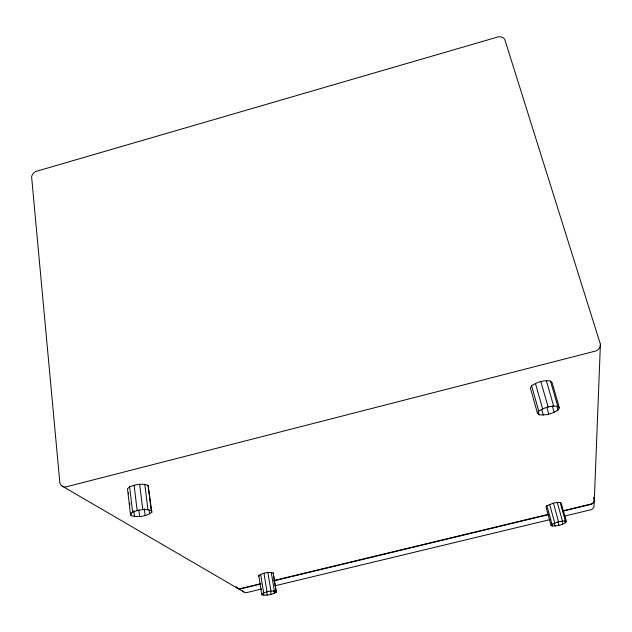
<?xml version="1.0" encoding="UTF-8"?>
<svg xmlns="http://www.w3.org/2000/svg" width="632" height="632" viewBox="0 0 632 632"><rect width="100%" height="100%" fill="white"/><g stroke="black" fill="none" stroke-linecap="round" stroke-linejoin="round"><path stroke-width="0.95" d="M593.78 497.858L594.333 499.746L594.12 505.213A5.143 4.874 15.5 0 1 591.489 509.621L564.637 516.083M562.883 510.814L591.663 503.87A5.246 4.969 14.5 0 0 594.349 499.375L600.4 344.211L504.739 39.326A7.007 5.656 -14.2 0 0 498.514 36.782L35.74 171.485A6.604 5.19 -36.9 0 0 31.6 176.834L59.882 483.164A7.624 6.502 -51.1 0 0 65.507 487.027L596.284 350.878A8.026 7.268 -1 0 0 600.4 344.211M531.623 385.844L530.414 388.095L537.5 413.344L539.175 414.742C545.748 415.595 552.55 413.636 558.04 410.002L559.391 407.838L552.068 382.581L550.464 381.041C543.891 379.99 536.995 382.012 531.623 385.844L538.756 411.195L537.5 413.344M546.885 505.687L545.977 506.872L551.064 525.429L552.194 526.053C557.068 525.895 562.851 525.287 566.446 521.732L561.24 503.175L560.142 502.479L557.274 502.464L553.411 503.143L546.885 505.687L551.997 524.299L551.064 525.429M129.623 486.83L127.459 488.757L130.437 514.045L131.14 515.633C137.918 517.505 146.292 516.692 151.854 512.165L148.085 485.376C142.121 483.101 135.367 484.483 129.623 486.83L132.633 512.197L130.437 514.045M258.757 575.444C262.967 572.924 268.395 571.81 273.214 572.884L276.326 592.239C272.029 594.649 266.688 595.747 261.822 594.846L258.757 575.444L258.828 576.36M538.756 411.195C544.271 407.482 551.159 405.491 557.803 406.392L559.391 407.838M276.31 591.37C271.436 590.43 266.056 591.544 261.759 593.985L261.822 594.846M551.997 524.299L558.585 521.811L562.48 521.116L565.356 521.092L566.446 521.732M132.633 512.197C138.448 509.898 145.178 508.483 151.253 510.569L151.854 512.165M260.692 583.699L239.591 588.787A5.048 4.637 -59.7 0 1 235.965 586.828M274.122 580.46L548.489 514.282M261.095 583.952L240.01 589.04A5.04 4.637 -59.7 0 1 236.4 587.073M273.545 580.95L548.537 514.638M562.907 511.169L591.647 504.233A5.238 4.961 14.6 0 0 594.333 499.746M261.608 589L246.267 592.69A4.953 4.558 -60.3 0 1 242.704 590.762M275.031 585.769L550.251 519.543M62.031 486.016L237.158 588.044M237.593 588.297L243.881 591.955M593.796 497.487L594.349 499.375M550.464 381.041L557.803 406.392M556.958 406.273L558.04 410.002M546.348 380.654L553.664 406.076M552.273 405.799L554.146 412.301M540.834 381.531L548.102 406.984M546.909 407.64L548.758 414.134M535.43 383.434L542.635 408.857M541.711 409.457L543.291 415.027M538.124 411.021L539.175 414.742M560.142 502.479L565.356 521.092M564.953 521.013L565.466 522.869M557.274 502.464L562.48 521.116M561.943 521.416L562.709 524.181M553.411 503.143L558.585 521.811M557.89 521.645L558.909 525.334M549.603 504.32L554.746 522.972M554.303 523.249L555.07 526.014M551.689 524.204L552.194 526.053M273.403 574.772L276.326 592.239M271.254 572.426L274.343 590.959M273.925 590.43L274.407 593.329M267.873 572.553L270.946 591.133M270.425 590.493L271.065 594.364M263.978 573.24L267.028 591.836M266.562 591.189L267.202 595.06M260.637 574.306L263.663 592.879M263.347 592.326L263.82 595.241M148.085 485.376L151.253 510.569M149.136 510.15L149.618 513.998M144.783 484.349L147.935 509.637M144.317 508.855L145.147 515.578M139.656 484.278L142.761 509.637M138.819 509.771L139.632 516.502M134.095 485.186L137.152 510.577M133.818 510.735L134.513 516.526M128.399 492.383L128.628 494.319M129.655 503.04L129.884 504.976M130.792 512.726L131.14 515.633M273.214 572.884L273.237 573.809"/></g></svg>
